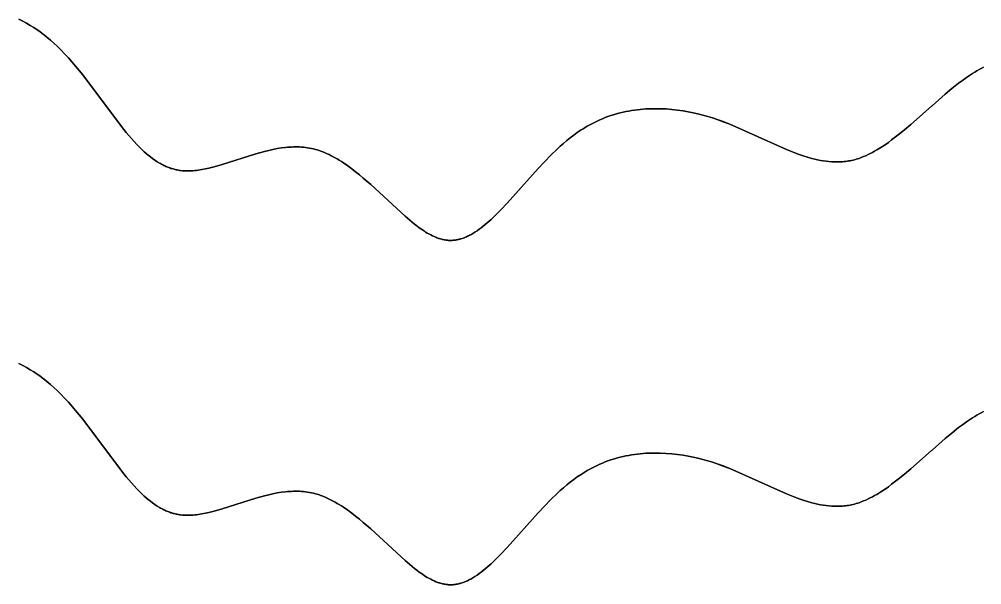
# Model space of a CAD drawing. Header units: feet. Extents: x 0 to 1.5, y 93.18 to 96.08.
# Drawn here: x 0.75 to 0.9375, y 94.4379 to 94.5481 of the extents above; entities that cross this region are included whole.
import ezdxf

# ---------------------------------------------------------------- set-up
doc = ezdxf.new("R2010")
doc.units = ezdxf.units.FT
doc.header["$MEASUREMENT"] = 0
doc.layers.add('Default', color=7, linetype='Continuous', true_color=0x000000)

msp = doc.modelspace()

# ---------------------------------------------------------------- linework, layer by layer
at = {"layer": 'Default'}
for points in [[(0.74994, 94.5481), (0.75072, 94.54771), (0.75144, 94.54732), (0.75215, 94.54691), (0.75284, 94.54648), (0.75352, 94.54603), (0.75399, 94.54569), (0.75446, 94.54534), (0.75492, 94.54499), (0.75538, 94.54462), (0.75608, 94.54403), (0.75676, 94.54342), (0.75743, 94.54279), (0.75809, 94.54214), (0.75883, 94.54136), (0.75957, 94.54057), (0.76029, 94.53976), (0.76099, 94.53893), (0.76236, 94.53725), (0.76989, 94.52719), (0.77085, 94.526), (0.77184, 94.52483), (0.77236, 94.52426), (0.77288, 94.5237), (0.77342, 94.52316), (0.77396, 94.52263), (0.77435, 94.52227), (0.77474, 94.52193), (0.77514, 94.52159), (0.77555, 94.52126), (0.77599, 94.52093), (0.77644, 94.52061), (0.77686, 94.52034), (0.77729, 94.52008), (0.7775, 94.51996), (0.77772, 94.51984), (0.77794, 94.51972), (0.77816, 94.51961), (0.77836, 94.51952), (0.77855, 94.51943), (0.77875, 94.51934), (0.77895, 94.51926), (0.77915, 94.51918), (0.77935, 94.51911), (0.77955, 94.51904), (0.77975, 94.51898), (0.77996, 94.51892), (0.78016, 94.51886), (0.78037, 94.51881), (0.78058, 94.51876), (0.78079, 94.51872), (0.781, 94.51868), (0.78121, 94.51865), (0.78143, 94.51862), (0.78177, 94.51858), (0.78211, 94.51855), (0.78246, 94.51854), (0.7828, 94.51854), (0.78315, 94.51854), (0.7835, 94.51856), (0.78384, 94.51858), (0.78419, 94.51861), (0.78454, 94.51865), (0.78488, 94.5187), (0.78557, 94.51881), (0.78625, 94.51894), (0.78691, 94.51909), (0.78795, 94.51935), (0.78955, 94.51981), (0.7961, 94.52188), (0.79775, 94.52234), (0.79859, 94.52254), (0.79942, 94.52272), (0.80026, 94.52288), (0.8011, 94.52302), (0.80188, 94.52311), (0.80227, 94.52315), (0.80266, 94.52318), (0.80305, 94.5232), (0.80344, 94.52322), (0.80383, 94.52322), (0.80422, 94.52322), (0.80461, 94.52321), (0.805, 94.52319), (0.80539, 94.52315), (0.80577, 94.52311), (0.80616, 94.52306), (0.80655, 94.52299), (0.80693, 94.52292), (0.80732, 94.52283), (0.80769, 94.52274), (0.80805, 94.52263), (0.80842, 94.52251), (0.80878, 94.52239), (0.80917, 94.52224), (0.80958, 94.52207), (0.80999, 94.52189), (0.81039, 94.52171), (0.81078, 94.52151), (0.81118, 94.5213), (0.81156, 94.52109), (0.81195, 94.52087), (0.81232, 94.52064), (0.81275, 94.52037), (0.81317, 94.52009), (0.814, 94.51952), (0.81477, 94.51896), (0.81552, 94.51837), (0.81627, 94.51777), (0.81701, 94.51715), (0.81846, 94.51588), (0.82515, 94.5097), (0.82606, 94.50892), (0.82698, 94.50817), (0.82745, 94.50781), (0.82792, 94.50747), (0.82853, 94.50704), (0.82885, 94.50683), (0.82917, 94.50663), (0.82949, 94.50643), (0.82982, 94.50625), (0.83015, 94.50607), (0.83048, 94.5059), (0.83082, 94.50574), (0.83117, 94.5056), (0.83135, 94.50553), (0.83152, 94.50546), (0.8317, 94.5054), (0.83188, 94.50534), (0.83206, 94.50529), (0.83225, 94.50524), (0.83243, 94.50519), (0.83261, 94.50515), (0.8328, 94.50511), (0.83298, 94.50508), (0.83317, 94.50505), (0.83336, 94.50503), (0.83347, 94.50502), (0.83358, 94.50501), (0.83374, 94.505), (0.8339, 94.505), (0.83405, 94.505), (0.83421, 94.505), (0.83436, 94.50501), (0.83451, 94.50502), (0.83467, 94.50503), (0.83482, 94.50505), (0.83497, 94.50507), (0.83513, 94.50509), (0.83528, 94.50512), (0.83543, 94.50515), (0.83558, 94.50518), (0.83573, 94.50522), (0.83588, 94.50526), (0.83603, 94.5053), (0.83628, 94.50538), (0.83649, 94.50545), (0.8367, 94.50553), (0.8369, 94.50561), (0.8371, 94.5057), (0.83732, 94.50579), (0.83753, 94.50589), (0.83774, 94.506), (0.83795, 94.50611), (0.83816, 94.50623), (0.83837, 94.50635), (0.83878, 94.50661), (0.8392, 94.50688), (0.8396, 94.50717), (0.84, 94.50747), (0.84039, 94.50778), (0.84078, 94.5081), (0.84116, 94.50842), (0.8419, 94.50908), (0.8426, 94.50975), (0.84382, 94.51098), (0.84503, 94.51227), (0.85107, 94.519), (0.85231, 94.52032), (0.85356, 94.5216), (0.85478, 94.52277), (0.8554, 94.52334), (0.85603, 94.52391), (0.85668, 94.52446), (0.85734, 94.52499), (0.85801, 94.5255), (0.85869, 94.526), (0.85945, 94.52652), (0.85984, 94.52676), (0.86023, 94.52701), (0.86062, 94.52724), (0.86101, 94.52746), (0.86152, 94.52773), (0.86203, 94.528), (0.86255, 94.52825), (0.86308, 94.52848), (0.86361, 94.52871), (0.86415, 94.52892), (0.86469, 94.52912), (0.86523, 94.52931), (0.86599, 94.52955), (0.86654, 94.5297), (0.86708, 94.52984), (0.86763, 94.52997), (0.86818, 94.53009), (0.86874, 94.5302), (0.86929, 94.5303), (0.86985, 94.53038), (0.87041, 94.53046), (0.87097, 94.53052), (0.87153, 94.53057), (0.87208, 94.53061), (0.87264, 94.53064), (0.8732, 94.53066), (0.87376, 94.53067), (0.87432, 94.53067), (0.87488, 94.53066), (0.876, 94.53061), (0.87711, 94.53052), (0.87822, 94.53039), (0.87933, 94.53023), (0.8803, 94.53007), (0.88126, 94.52987), (0.88221, 94.52965), (0.88317, 94.52941), (0.88411, 94.52915), (0.88505, 94.52886), (0.88598, 94.52855), (0.88696, 94.5282), (0.88845, 94.52762), (0.89945, 94.52269), (0.90108, 94.52204), (0.90191, 94.52174), (0.90274, 94.52145), (0.90358, 94.52119), (0.90442, 94.52096), (0.90496, 94.52082), (0.90551, 94.5207), (0.90607, 94.52059), (0.90662, 94.5205), (0.90718, 94.52042), (0.90774, 94.52036), (0.90831, 94.52031), (0.90859, 94.5203), (0.90887, 94.52029), (0.90917, 94.52029), (0.90947, 94.52029), (0.90978, 94.5203), (0.91007, 94.52031), (0.91037, 94.52033), (0.91067, 94.52036), (0.91097, 94.52039), (0.91126, 94.52043), (0.91155, 94.52048), (0.91185, 94.52053), (0.91214, 94.52059), (0.91243, 94.52065), (0.91272, 94.52073), (0.91301, 94.52081), (0.9133, 94.52089), (0.91359, 94.52099), (0.91404, 94.52115), (0.91448, 94.52132), (0.91492, 94.52151), (0.91535, 94.52171), (0.91578, 94.52192), (0.91621, 94.52214), (0.91663, 94.52237), (0.91704, 94.52262), (0.91786, 94.52312), (0.91866, 94.52365), (0.91931, 94.5241), (0.91995, 94.52457), (0.92123, 94.52555), (0.92247, 94.52656), (0.92369, 94.52759), (0.92774, 94.53117), (0.92781, 94.53123), (0.93036, 94.53347), (0.93167, 94.53457), (0.93299, 94.53562), (0.93373, 94.53618), (0.9345, 94.53674), (0.9353, 94.53729), (0.93571, 94.53755), (0.93613, 94.53781), (0.93655, 94.53806), (0.93698, 94.5383), (0.93741, 94.53852), (0.93784, 94.53874)], [(0.93784, 94.53874), (0.93741, 94.53852), (0.93698, 94.5383), (0.93655, 94.53806), (0.93613, 94.53781), (0.93571, 94.53755), (0.9353, 94.53729), (0.9345, 94.53674), (0.93373, 94.53618), (0.93299, 94.53562), (0.93167, 94.53457), (0.93036, 94.53347), (0.92781, 94.53123), (0.92774, 94.53117), (0.92369, 94.52759), (0.92247, 94.52656), (0.92123, 94.52555), (0.91995, 94.52457), (0.91931, 94.5241), (0.91866, 94.52365), (0.91786, 94.52312), (0.91704, 94.52262), (0.91663, 94.52237), (0.91621, 94.52214), (0.91578, 94.52192), (0.91535, 94.52171), (0.91492, 94.52151), (0.91448, 94.52132), (0.91404, 94.52115), (0.91359, 94.52099), (0.9133, 94.52089), (0.91301, 94.52081), (0.91272, 94.52073), (0.91243, 94.52065), (0.91214, 94.52059), (0.91185, 94.52053), (0.91155, 94.52048), (0.91126, 94.52043), (0.91097, 94.52039), (0.91067, 94.52036), (0.91037, 94.52033), (0.91007, 94.52031), (0.90978, 94.5203), (0.90947, 94.52029), (0.90917, 94.52029), (0.90887, 94.52029), (0.90859, 94.5203), (0.90831, 94.52031), (0.90774, 94.52036), (0.90718, 94.52042), (0.90662, 94.5205), (0.90607, 94.52059), (0.90551, 94.5207), (0.90496, 94.52082), (0.90442, 94.52096), (0.90358, 94.52119), (0.90274, 94.52145), (0.90191, 94.52174), (0.90108, 94.52204), (0.89945, 94.52269), (0.88845, 94.52762), (0.8869, 94.52822), (0.88598, 94.52855), (0.88505, 94.52886), (0.88411, 94.52915), (0.88317, 94.52941), (0.88221, 94.52965), (0.88126, 94.52987), (0.8803, 94.53007), (0.87933, 94.53023), (0.87822, 94.53039), (0.87711, 94.53052), (0.876, 94.53061), (0.87488, 94.53066), (0.87432, 94.53067), (0.87376, 94.53067), (0.8732, 94.53066), (0.87264, 94.53064), (0.87208, 94.53061), (0.87153, 94.53057), (0.87097, 94.53052), (0.87041, 94.53046), (0.86985, 94.53038), (0.86929, 94.5303), (0.86874, 94.5302), (0.86818, 94.53009), (0.86763, 94.52997), (0.86708, 94.52984), (0.86654, 94.5297), (0.86599, 94.52955), (0.86523, 94.52931), (0.86469, 94.52912), (0.86415, 94.52892), (0.86361, 94.52871), (0.86308, 94.52848), (0.86255, 94.52825), (0.86203, 94.528), (0.86152, 94.52773), (0.86101, 94.52746), (0.86062, 94.52724), (0.86023, 94.52701), (0.85984, 94.52676), (0.85945, 94.52652), (0.85869, 94.526), (0.85801, 94.5255), (0.85734, 94.52499), (0.85668, 94.52446), (0.85603, 94.52391), (0.8554, 94.52334), (0.85478, 94.52277), (0.85356, 94.5216), (0.85231, 94.52032), (0.85107, 94.519), (0.84503, 94.51227), (0.84382, 94.51098), (0.8426, 94.50975), (0.8419, 94.50908), (0.84116, 94.50842), (0.84078, 94.5081), (0.84039, 94.50778), (0.84, 94.50747), (0.8396, 94.50717), (0.8392, 94.50688), (0.83878, 94.50661), (0.83837, 94.50635), (0.83816, 94.50623), (0.83795, 94.50611), (0.83774, 94.506), (0.83753, 94.50589), (0.83732, 94.50579), (0.8371, 94.5057), (0.8369, 94.50561), (0.8367, 94.50553), (0.83649, 94.50545), (0.83628, 94.50538), (0.83603, 94.5053), (0.83588, 94.50526), (0.83573, 94.50522), (0.83558, 94.50518), (0.83543, 94.50515), (0.83528, 94.50512), (0.83513, 94.50509), (0.83497, 94.50507), (0.83482, 94.50505), (0.83467, 94.50503), (0.83451, 94.50502), (0.83436, 94.50501), (0.83421, 94.505), (0.83405, 94.505), (0.8339, 94.505), (0.83374, 94.505), (0.83358, 94.50501), (0.83347, 94.50502), (0.83336, 94.50503), (0.83317, 94.50505), (0.83298, 94.50508), (0.8328, 94.50511), (0.83261, 94.50515), (0.83243, 94.50519), (0.83225, 94.50524), (0.83206, 94.50529), (0.83188, 94.50534), (0.8317, 94.5054), (0.83152, 94.50546), (0.83135, 94.50553), (0.83117, 94.5056), (0.83082, 94.50574), (0.83048, 94.5059), (0.83015, 94.50607), (0.82982, 94.50625), (0.82949, 94.50643), (0.82917, 94.50663), (0.82885, 94.50683), (0.82853, 94.50704), (0.82792, 94.50747), (0.82745, 94.50781), (0.82698, 94.50817), (0.82606, 94.50892), (0.82515, 94.5097), (0.81846, 94.51588), (0.81701, 94.51715), (0.81627, 94.51777), (0.81552, 94.51837), (0.81477, 94.51896), (0.814, 94.51952), (0.81317, 94.52009), (0.81275, 94.52037), (0.81232, 94.52064), (0.81195, 94.52087), (0.81156, 94.52109), (0.81118, 94.5213), (0.81078, 94.52151), (0.81039, 94.52171), (0.80999, 94.52189), (0.80958, 94.52207), (0.80917, 94.52224), (0.80878, 94.52239), (0.80842, 94.52251), (0.80805, 94.52263), (0.80769, 94.52274), (0.80732, 94.52283), (0.80693, 94.52292), (0.80655, 94.52299), (0.80616, 94.52306), (0.80577, 94.52311), (0.80539, 94.52315), (0.805, 94.52319), (0.80461, 94.52321), (0.80422, 94.52322), (0.80383, 94.52322), (0.80344, 94.52322), (0.80305, 94.5232), (0.80266, 94.52318), (0.80227, 94.52315), (0.80188, 94.52311), (0.8011, 94.52302), (0.80026, 94.52288), (0.79942, 94.52272), (0.79859, 94.52254), (0.79775, 94.52234), (0.7961, 94.52188), (0.78955, 94.51981), (0.78795, 94.51935), (0.78691, 94.51909), (0.78625, 94.51894), (0.78557, 94.51881), (0.78488, 94.5187), (0.78454, 94.51865), (0.78419, 94.51861), (0.78384, 94.51858), (0.7835, 94.51856), (0.78315, 94.51854), (0.7828, 94.51854), (0.78246, 94.51854), (0.78211, 94.51855), (0.78177, 94.51858), (0.78143, 94.51862), (0.78121, 94.51865), (0.781, 94.51868), (0.78079, 94.51872), (0.78058, 94.51876), (0.78037, 94.51881), (0.78016, 94.51886), (0.77996, 94.51892), (0.77975, 94.51898), (0.77955, 94.51904), (0.77935, 94.51911), (0.77915, 94.51918), (0.77895, 94.51926), (0.77875, 94.51934), (0.77855, 94.51943), (0.77836, 94.51952), (0.77816, 94.51961), (0.77794, 94.51972), (0.77772, 94.51984), (0.7775, 94.51996), (0.77729, 94.52008), (0.77686, 94.52034), (0.77644, 94.52061), (0.77599, 94.52093), (0.77555, 94.52126), (0.77514, 94.52159), (0.77474, 94.52193), (0.77435, 94.52227), (0.77396, 94.52263), (0.77342, 94.52316), (0.77288, 94.5237), (0.77236, 94.52426), (0.77184, 94.52483), (0.77085, 94.526), (0.76989, 94.52719), (0.76236, 94.53725), (0.76099, 94.53893), (0.76029, 94.53976), (0.75957, 94.54057), (0.75883, 94.54136), (0.75809, 94.54214), (0.75743, 94.54279), (0.75676, 94.54342), (0.75608, 94.54403), (0.75538, 94.54462), (0.75492, 94.54499), (0.75446, 94.54534), (0.75399, 94.54569), (0.75352, 94.54603), (0.75284, 94.54648), (0.75215, 94.54691), (0.75144, 94.54732), (0.75072, 94.54771), (0.74994, 94.5481)], [(0.74994, 94.48099), (0.75072, 94.4806), (0.75144, 94.48021), (0.75215, 94.4798), (0.75284, 94.47937), (0.75352, 94.47891), (0.75399, 94.47858), (0.75446, 94.47823), (0.75492, 94.47787), (0.75538, 94.47751), (0.75608, 94.47692), (0.75676, 94.4763), (0.75743, 94.47567), (0.75809, 94.47503), (0.75883, 94.47425), (0.75957, 94.47346), (0.76029, 94.47265), (0.76099, 94.47182), (0.76236, 94.47014), (0.76989, 94.46007), (0.77085, 94.45889), (0.77184, 94.45772), (0.77236, 94.45715), (0.77288, 94.45659), (0.77342, 94.45604), (0.77396, 94.45552), (0.77435, 94.45516), (0.77474, 94.45482), (0.77514, 94.45448), (0.77555, 94.45415), (0.77599, 94.45382), (0.77644, 94.4535), (0.77686, 94.45323), (0.77729, 94.45297), (0.7775, 94.45284), (0.77772, 94.45272), (0.77794, 94.45261), (0.77816, 94.4525), (0.77836, 94.4524), (0.77855, 94.45232), (0.77875, 94.45223), (0.77895, 94.45215), (0.77915, 94.45207), (0.77935, 94.452), (0.77955, 94.45193), (0.77975, 94.45187), (0.77996, 94.4518), (0.78016, 94.45175), (0.78037, 94.4517), (0.78058, 94.45165), (0.78079, 94.45161), (0.781, 94.45157), (0.78121, 94.45153), (0.78143, 94.4515), (0.78177, 94.45147), (0.78211, 94.45144), (0.78246, 94.45143), (0.7828, 94.45142), (0.78315, 94.45143), (0.7835, 94.45144), (0.78384, 94.45147), (0.78419, 94.4515), (0.78454, 94.45154), (0.78488, 94.45159), (0.78557, 94.4517), (0.78625, 94.45183), (0.78691, 94.45198), (0.78795, 94.45224), (0.78955, 94.4527), (0.7961, 94.45477), (0.79775, 94.45522), (0.79859, 94.45543), (0.79942, 94.45561), (0.80026, 94.45577), (0.8011, 94.4559), (0.80188, 94.456), (0.80227, 94.45604), (0.80266, 94.45607), (0.80305, 94.45609), (0.80344, 94.45611), (0.80383, 94.45611), (0.80422, 94.45611), (0.80461, 94.4561), (0.805, 94.45607), (0.80539, 94.45604), (0.80577, 94.456), (0.80616, 94.45595), (0.80655, 94.45588), (0.80693, 94.45581), (0.80732, 94.45572), (0.80769, 94.45562), (0.80805, 94.45552), (0.80842, 94.4554), (0.80878, 94.45528), (0.80917, 94.45513), (0.80958, 94.45496), (0.80999, 94.45478), (0.81039, 94.45459), (0.81078, 94.4544), (0.81118, 94.45419), (0.81156, 94.45397), (0.81195, 94.45375), (0.81232, 94.45353), (0.81275, 94.45326), (0.81317, 94.45298), (0.814, 94.4524), (0.81477, 94.45184), (0.81552, 94.45126), (0.81627, 94.45065), (0.81701, 94.45003), (0.81846, 94.44876), (0.82515, 94.44258), (0.82606, 94.44181), (0.82698, 94.44106), (0.82745, 94.4407), (0.82792, 94.44035), (0.82853, 94.43993), (0.82885, 94.43972), (0.82917, 94.43952), (0.82949, 94.43932), (0.82982, 94.43914), (0.83015, 94.43896), (0.83048, 94.43879), (0.83082, 94.43863), (0.83117, 94.43848), (0.83135, 94.43842), (0.83152, 94.43835), (0.8317, 94.43829), (0.83188, 94.43823), (0.83206, 94.43817), (0.83225, 94.43812), (0.83243, 94.43808), (0.83261, 94.43804), (0.8328, 94.438), (0.83298, 94.43797), (0.83317, 94.43794), (0.83336, 94.43792), (0.83347, 94.43791), (0.83358, 94.4379), (0.83374, 94.43789), (0.8339, 94.43789), (0.83405, 94.43788), (0.83421, 94.43789), (0.83436, 94.43789), (0.83451, 94.4379), (0.83467, 94.43792), (0.83482, 94.43793), (0.83497, 94.43795), (0.83513, 94.43798), (0.83528, 94.438), (0.83543, 94.43803), (0.83558, 94.43807), (0.83573, 94.4381), (0.83588, 94.43814), (0.83603, 94.43819), (0.83628, 94.43827), (0.83649, 94.43834), (0.8367, 94.43841), (0.8369, 94.4385), (0.8371, 94.43858), (0.83732, 94.43868), (0.83753, 94.43878), (0.83774, 94.43889), (0.83795, 94.439), (0.83816, 94.43912), (0.83837, 94.43924), (0.83878, 94.4395), (0.8392, 94.43977), (0.8396, 94.44006), (0.84, 94.44036), (0.84039, 94.44067), (0.84078, 94.44098), (0.84116, 94.44131), (0.8419, 94.44197), (0.8426, 94.44264), (0.84382, 94.44387), (0.84503, 94.44516), (0.85107, 94.45189), (0.85231, 94.4532), (0.85356, 94.45449), (0.85478, 94.45566), (0.8554, 94.45623), (0.85603, 94.45679), (0.85668, 94.45734), (0.85734, 94.45788), (0.85801, 94.45839), (0.85869, 94.45889), (0.85945, 94.4594), (0.85984, 94.45965), (0.86023, 94.45989), (0.86062, 94.46012), (0.86101, 94.46035), (0.86152, 94.46062), (0.86203, 94.46088), (0.86255, 94.46113), (0.86308, 94.46137), (0.86361, 94.46159), (0.86415, 94.46181), (0.86469, 94.46201), (0.86523, 94.4622), (0.86599, 94.46243), (0.86654, 94.46259), (0.86708, 94.46273), (0.86763, 94.46286), (0.86818, 94.46298), (0.86874, 94.46309), (0.86929, 94.46319), (0.86985, 94.46327), (0.87041, 94.46334), (0.87097, 94.46341), (0.87153, 94.46346), (0.87208, 94.4635), (0.87264, 94.46353), (0.8732, 94.46355), (0.87376, 94.46356), (0.87432, 94.46356), (0.87488, 94.46355), (0.876, 94.46349), (0.87711, 94.46341), (0.87822, 94.46328), (0.87933, 94.46312), (0.8803, 94.46295), (0.88126, 94.46276), (0.88221, 94.46254), (0.88317, 94.4623), (0.88411, 94.46203), (0.88505, 94.46175), (0.88598, 94.46144), (0.88696, 94.46109), (0.88845, 94.46051), (0.89945, 94.45558), (0.90108, 94.45493), (0.90191, 94.45462), (0.90274, 94.45434), (0.90358, 94.45408), (0.90442, 94.45385), (0.90496, 94.45371), (0.90551, 94.45359), (0.90607, 94.45348), (0.90662, 94.45338), (0.90718, 94.45331), (0.90774, 94.45324), (0.90831, 94.4532), (0.90859, 94.45319), (0.90887, 94.45318), (0.90917, 94.45317), (0.90947, 94.45318), (0.90978, 94.45318), (0.91007, 94.4532), (0.91037, 94.45322), (0.91067, 94.45325), (0.91097, 94.45328), (0.91126, 94.45332), (0.91155, 94.45336), (0.91185, 94.45342), (0.91214, 94.45348), (0.91243, 94.45354), (0.91272, 94.45361), (0.91301, 94.45369), (0.9133, 94.45378), (0.91359, 94.45387), (0.91404, 94.45403), (0.91448, 94.45421), (0.91492, 94.4544), (0.91535, 94.4546), (0.91578, 94.45481), (0.91621, 94.45503), (0.91663, 94.45526), (0.91704, 94.4555), (0.91786, 94.45601), (0.91866, 94.45654), (0.91931, 94.45699), (0.91995, 94.45746), (0.92123, 94.45844), (0.92247, 94.45945), (0.92369, 94.46048), (0.92774, 94.46406), (0.92781, 94.46412), (0.93036, 94.46636), (0.93167, 94.46746), (0.93299, 94.46851), (0.93373, 94.46907), (0.9345, 94.46963), (0.9353, 94.47018), (0.93571, 94.47044), (0.93613, 94.4707), (0.93655, 94.47095), (0.93698, 94.47119), (0.93741, 94.47141), (0.93784, 94.47163)], [(0.93784, 94.47163), (0.93741, 94.47141), (0.93698, 94.47119), (0.93655, 94.47095), (0.93613, 94.4707), (0.93571, 94.47044), (0.9353, 94.47018), (0.9345, 94.46963), (0.93373, 94.46907), (0.93299, 94.46851), (0.93167, 94.46746), (0.93036, 94.46636), (0.92781, 94.46412), (0.92774, 94.46406), (0.92369, 94.46048), (0.92247, 94.45945), (0.92123, 94.45844), (0.91995, 94.45746), (0.91931, 94.45699), (0.91866, 94.45654), (0.91786, 94.45601), (0.91704, 94.4555), (0.91663, 94.45526), (0.91621, 94.45503), (0.91578, 94.45481), (0.91535, 94.4546), (0.91492, 94.4544), (0.91448, 94.45421), (0.91404, 94.45403), (0.91359, 94.45387), (0.9133, 94.45378), (0.91301, 94.45369), (0.91272, 94.45361), (0.91243, 94.45354), (0.91214, 94.45348), (0.91185, 94.45342), (0.91155, 94.45336), (0.91126, 94.45332), (0.91097, 94.45328), (0.91067, 94.45325), (0.91037, 94.45322), (0.91007, 94.4532), (0.90978, 94.45318), (0.90947, 94.45318), (0.90917, 94.45317), (0.90887, 94.45318), (0.90859, 94.45319), (0.90831, 94.4532), (0.90774, 94.45324), (0.90718, 94.45331), (0.90662, 94.45338), (0.90607, 94.45348), (0.90551, 94.45359), (0.90496, 94.45371), (0.90442, 94.45385), (0.90358, 94.45408), (0.90274, 94.45434), (0.90191, 94.45462), (0.90108, 94.45493), (0.89945, 94.45558), (0.88845, 94.46051), (0.8869, 94.46111), (0.88598, 94.46144), (0.88505, 94.46175), (0.88411, 94.46203), (0.88317, 94.4623), (0.88221, 94.46254), (0.88126, 94.46276), (0.8803, 94.46295), (0.87933, 94.46312), (0.87822, 94.46328), (0.87711, 94.46341), (0.876, 94.46349), (0.87488, 94.46355), (0.87432, 94.46356), (0.87376, 94.46356), (0.8732, 94.46355), (0.87264, 94.46353), (0.87208, 94.4635), (0.87153, 94.46346), (0.87097, 94.46341), (0.87041, 94.46334), (0.86985, 94.46327), (0.86929, 94.46319), (0.86874, 94.46309), (0.86818, 94.46298), (0.86763, 94.46286), (0.86708, 94.46273), (0.86654, 94.46259), (0.86599, 94.46243), (0.86523, 94.4622), (0.86469, 94.46201), (0.86415, 94.46181), (0.86361, 94.46159), (0.86308, 94.46137), (0.86255, 94.46113), (0.86203, 94.46088), (0.86152, 94.46062), (0.86101, 94.46035), (0.86062, 94.46012), (0.86023, 94.45989), (0.85984, 94.45965), (0.85945, 94.4594), (0.85869, 94.45889), (0.85801, 94.45839), (0.85734, 94.45788), (0.85668, 94.45734), (0.85603, 94.45679), (0.8554, 94.45623), (0.85478, 94.45566), (0.85356, 94.45449), (0.85231, 94.4532), (0.85107, 94.45189), (0.84503, 94.44516), (0.84382, 94.44387), (0.8426, 94.44264), (0.8419, 94.44197), (0.84116, 94.44131), (0.84078, 94.44098), (0.84039, 94.44067), (0.84, 94.44036), (0.8396, 94.44006), (0.8392, 94.43977), (0.83878, 94.4395), (0.83837, 94.43924), (0.83816, 94.43912), (0.83795, 94.439), (0.83774, 94.43889), (0.83753, 94.43878), (0.83732, 94.43868), (0.8371, 94.43858), (0.8369, 94.4385), (0.8367, 94.43841), (0.83649, 94.43834), (0.83628, 94.43827), (0.83603, 94.43819), (0.83588, 94.43814), (0.83573, 94.4381), (0.83558, 94.43807), (0.83543, 94.43803), (0.83528, 94.438), (0.83513, 94.43798), (0.83497, 94.43795), (0.83482, 94.43793), (0.83467, 94.43792), (0.83451, 94.4379), (0.83436, 94.43789), (0.83421, 94.43789), (0.83405, 94.43788), (0.8339, 94.43789), (0.83374, 94.43789), (0.83358, 94.4379), (0.83347, 94.43791), (0.83336, 94.43792), (0.83317, 94.43794), (0.83298, 94.43797), (0.8328, 94.438), (0.83261, 94.43804), (0.83243, 94.43808), (0.83225, 94.43812), (0.83206, 94.43817), (0.83188, 94.43823), (0.8317, 94.43829), (0.83152, 94.43835), (0.83135, 94.43842), (0.83117, 94.43848), (0.83082, 94.43863), (0.83048, 94.43879), (0.83015, 94.43896), (0.82982, 94.43914), (0.82949, 94.43932), (0.82917, 94.43952), (0.82885, 94.43972), (0.82853, 94.43993), (0.82792, 94.44035), (0.82745, 94.4407), (0.82698, 94.44106), (0.82606, 94.44181), (0.82515, 94.44258), (0.81846, 94.44876), (0.81701, 94.45003), (0.81627, 94.45065), (0.81552, 94.45126), (0.81477, 94.45184), (0.814, 94.4524), (0.81317, 94.45298), (0.81275, 94.45326), (0.81232, 94.45353), (0.81195, 94.45375), (0.81156, 94.45397), (0.81118, 94.45419), (0.81078, 94.4544), (0.81039, 94.45459), (0.80999, 94.45478), (0.80958, 94.45496), (0.80917, 94.45513), (0.80878, 94.45528), (0.80842, 94.4554), (0.80805, 94.45552), (0.80769, 94.45562), (0.80732, 94.45572), (0.80693, 94.45581), (0.80655, 94.45588), (0.80616, 94.45595), (0.80577, 94.456), (0.80539, 94.45604), (0.805, 94.45607), (0.80461, 94.4561), (0.80422, 94.45611), (0.80383, 94.45611), (0.80344, 94.45611), (0.80305, 94.45609), (0.80266, 94.45607), (0.80227, 94.45604), (0.80188, 94.456), (0.8011, 94.4559), (0.80026, 94.45577), (0.79942, 94.45561), (0.79859, 94.45543), (0.79775, 94.45522), (0.7961, 94.45477), (0.78955, 94.4527), (0.78795, 94.45224), (0.78691, 94.45198), (0.78625, 94.45183), (0.78557, 94.4517), (0.78488, 94.45159), (0.78454, 94.45154), (0.78419, 94.4515), (0.78384, 94.45147), (0.7835, 94.45144), (0.78315, 94.45143), (0.7828, 94.45142), (0.78246, 94.45143), (0.78211, 94.45144), (0.78177, 94.45147), (0.78143, 94.4515), (0.78121, 94.45153), (0.781, 94.45157), (0.78079, 94.45161), (0.78058, 94.45165), (0.78037, 94.4517), (0.78016, 94.45175), (0.77996, 94.4518), (0.77975, 94.45187), (0.77955, 94.45193), (0.77935, 94.452), (0.77915, 94.45207), (0.77895, 94.45215), (0.77875, 94.45223), (0.77855, 94.45232), (0.77836, 94.4524), (0.77816, 94.4525), (0.77794, 94.45261), (0.77772, 94.45272), (0.7775, 94.45284), (0.77729, 94.45297), (0.77686, 94.45323), (0.77644, 94.4535), (0.77599, 94.45382), (0.77555, 94.45415), (0.77514, 94.45448), (0.77474, 94.45482), (0.77435, 94.45516), (0.77396, 94.45552), (0.77342, 94.45604), (0.77288, 94.45659), (0.77236, 94.45715), (0.77184, 94.45772), (0.77085, 94.45889), (0.76989, 94.46007), (0.76236, 94.47014), (0.76099, 94.47182), (0.76029, 94.47265), (0.75957, 94.47346), (0.75883, 94.47425), (0.75809, 94.47503), (0.75743, 94.47567), (0.75676, 94.4763), (0.75608, 94.47692), (0.75538, 94.47751), (0.75492, 94.47787), (0.75446, 94.47823), (0.75399, 94.47858), (0.75352, 94.47891), (0.75284, 94.47937), (0.75215, 94.4798), (0.75144, 94.48021), (0.75072, 94.4806), (0.74994, 94.48099)]]:
    msp.add_lwpolyline(points, dxfattribs=at)

doc.saveas('drawing.dxf')
